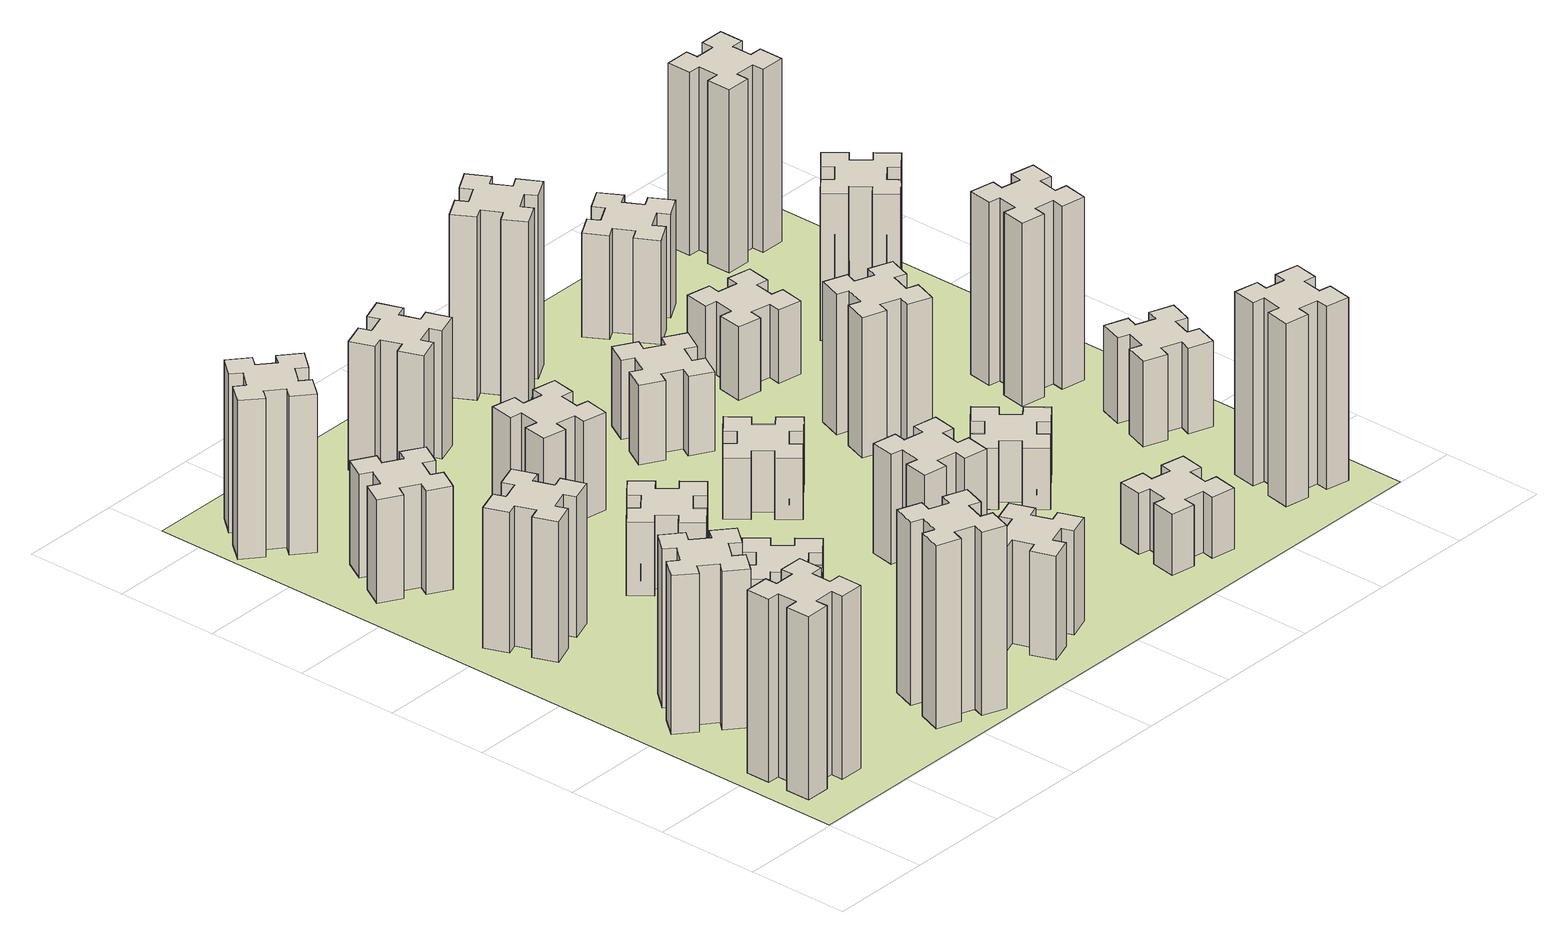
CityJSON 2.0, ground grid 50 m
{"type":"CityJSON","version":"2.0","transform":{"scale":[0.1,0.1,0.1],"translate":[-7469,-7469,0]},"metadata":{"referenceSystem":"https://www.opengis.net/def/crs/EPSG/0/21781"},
"CityObjects":{
"building1":{"type":"Building","attributes":{"class":"1000","function":"1000","usage":"1000","yearOfConstruction":2016,"roofType":"1000","measuredHeight":90,"storeysAboveGround":30,"storeysBelowGround":0},"geometry":[{"type":"Solid","lod":"1","boundaries":[[[[0,1,2,3,4,5,6,7,8,9,10,11,12,13,14,15,16,17,18,19]],[[17,16,20,21]],[[16,15,22,20]],[[15,14,23,22]],[[14,13,24,23]],[[13,12,25,24]],[[12,11,26,25]],[[11,10,27,26]],[[10,9,28,27]],[[9,8,29,28]],[[8,7,30,29]],[[7,6,31,30]],[[6,5,32,31]],[[5,4,33,32]],[[4,3,34,33]],[[3,2,35,34]],[[2,1,36,35]],[[1,0,37,36]],[[0,19,38,37]],[[19,18,39,38]],[[18,17,21,39]],[[24,25,26,27,28,29,30,31,32,33,34,35,36,37,38,39,21,20,22,23]]]]}]},
"building2":{"type":"Building","attributes":{"class":"1000","function":"1000","usage":"1000","yearOfConstruction":2016,"roofType":"1000","measuredHeight":78,"storeysAboveGround":30,"storeysBelowGround":0},"geometry":[{"type":"Solid","lod":"1","boundaries":[[[[40,41,42,43,44,45,46,47,48,49,50,51,52,53,54,55,56,57,58,59]],[[57,56,60,61]],[[56,55,62,60]],[[55,54,63,62]],[[54,53,64,63]],[[53,52,65,64]],[[52,51,66,65]],[[51,50,67,66]],[[50,49,68,67]],[[49,48,69,68]],[[48,47,70,69]],[[47,46,71,70]],[[46,45,72,71]],[[45,44,73,72]],[[44,43,74,73]],[[43,42,75,74]],[[42,41,76,75]],[[41,40,77,76]],[[40,59,78,77]],[[59,58,79,78]],[[58,57,61,79]],[[64,65,66,67,68,69,70,71,72,73,74,75,76,77,78,79,61,60,62,63]]]]}]},
"building3":{"type":"Building","attributes":{"class":"1000","function":"1000","usage":"1000","yearOfConstruction":2016,"roofType":"1000","measuredHeight":69,"storeysAboveGround":30,"storeysBelowGround":0},"geometry":[{"type":"Solid","lod":"1","boundaries":[[[[80,81,82,83,84,85,86,87,88,89,90,91,92,93,94,95,96,97,98,99]],[[97,96,100,101]],[[96,95,102,100]],[[95,94,103,102]],[[94,93,104,103]],[[93,92,105,104]],[[92,91,106,105]],[[91,90,107,106]],[[90,89,108,107]],[[89,88,109,108]],[[88,87,110,109]],[[87,86,111,110]],[[86,85,112,111]],[[85,84,113,112]],[[84,83,114,113]],[[83,82,115,114]],[[82,81,116,115]],[[81,80,117,116]],[[80,99,118,117]],[[99,98,119,118]],[[98,97,101,119]],[[104,105,106,107,108,109,110,111,112,113,114,115,116,117,118,119,101,100,102,103]]]]}]},
"building4":{"type":"Building","attributes":{"class":"1000","function":"1000","usage":"1000","yearOfConstruction":2016,"roofType":"1000","measuredHeight":51,"storeysAboveGround":30,"storeysBelowGround":0},"geometry":[{"type":"Solid","lod":"1","boundaries":[[[[120,121,122,123,124,125,126,127,128,129,130,131,132,133,134,135,136,137,138,139]],[[137,136,140,141]],[[136,135,142,140]],[[135,134,143,142]],[[134,133,144,143]],[[133,132,145,144]],[[132,131,146,145]],[[131,130,147,146]],[[130,129,148,147]],[[129,128,149,148]],[[128,127,150,149]],[[127,126,151,150]],[[126,125,152,151]],[[125,124,153,152]],[[124,123,154,153]],[[123,122,155,154]],[[122,121,156,155]],[[121,120,157,156]],[[120,139,158,157]],[[139,138,159,158]],[[138,137,141,159]],[[144,145,146,147,148,149,150,151,152,153,154,155,156,157,158,159,141,140,142,143]]]]}]},
"building5":{"type":"Building","attributes":{"class":"1000","function":"1000","usage":"1000","yearOfConstruction":2016,"roofType":"1000","measuredHeight":90,"storeysAboveGround":30,"storeysBelowGround":0},"geometry":[{"type":"Solid","lod":"1","boundaries":[[[[160,161,162,163,164,165,166,167,168,169,170,171,172,173,174,175,176,177,178,179]],[[177,176,180,181]],[[176,175,182,180]],[[175,174,183,182]],[[174,173,184,183]],[[173,172,185,184]],[[172,171,186,185]],[[171,170,187,186]],[[170,169,188,187]],[[169,168,189,188]],[[168,167,190,189]],[[167,166,191,190]],[[166,165,192,191]],[[165,164,193,192]],[[164,163,194,193]],[[163,162,195,194]],[[162,161,196,195]],[[161,160,197,196]],[[160,179,198,197]],[[179,178,199,198]],[[178,177,181,199]],[[184,185,186,187,188,189,190,191,192,193,194,195,196,197,198,199,181,180,182,183]]]]}]},
"building6":{"type":"Building","attributes":{"class":"1000","function":"1000","usage":"1000","yearOfConstruction":2016,"roofType":"1000","measuredHeight":78,"storeysAboveGround":30,"storeysBelowGround":0},"geometry":[{"type":"Solid","lod":"1","boundaries":[[[[200,201,202,203,204,205,206,207,208,209,210,211,212,213,214,215,216,217,218,219]],[[217,216,220,221]],[[216,215,222,220]],[[215,214,223,222]],[[214,213,224,223]],[[213,212,225,224]],[[212,211,226,225]],[[211,210,227,226]],[[210,209,228,227]],[[209,208,229,228]],[[208,207,230,229]],[[207,206,231,230]],[[206,205,232,231]],[[205,204,233,232]],[[204,203,234,233]],[[203,202,235,234]],[[202,201,236,235]],[[201,200,237,236]],[[200,219,238,237]],[[219,218,239,238]],[[218,217,221,239]],[[224,225,226,227,228,229,230,231,232,233,234,235,236,237,238,239,221,220,222,223]]]]}]},
"building7":{"type":"Building","attributes":{"class":"1000","function":"1000","usage":"1000","yearOfConstruction":2016,"roofType":"1000","measuredHeight":33,"storeysAboveGround":30,"storeysBelowGround":0},"geometry":[{"type":"Solid","lod":"1","boundaries":[[[[240,241,242,243,244,245,246,247,248,249,250,251,252,253,254,255,256,257,258,259]],[[257,256,260,261]],[[256,255,262,260]],[[255,254,263,262]],[[254,253,264,263]],[[253,252,265,264]],[[252,251,266,265]],[[251,250,267,266]],[[250,249,268,267]],[[249,248,269,268]],[[248,247,270,269]],[[247,246,271,270]],[[246,245,272,271]],[[245,244,273,272]],[[244,243,274,273]],[[243,242,275,274]],[[242,241,276,275]],[[241,240,277,276]],[[240,259,278,277]],[[259,258,279,278]],[[258,257,261,279]],[[264,265,266,267,268,269,270,271,272,273,274,275,276,277,278,279,261,260,262,263]]]]}]},
"building8":{"type":"Building","attributes":{"class":"1000","function":"1000","usage":"1000","yearOfConstruction":2016,"roofType":"1000","measuredHeight":36,"storeysAboveGround":30,"storeysBelowGround":0},"geometry":[{"type":"Solid","lod":"1","boundaries":[[[[280,281,282,283,284,285,286,287,288,289,290,291,292,293,294,295,296,297,298,299]],[[297,296,300,301]],[[296,295,302,300]],[[295,294,303,302]],[[294,293,304,303]],[[293,292,305,304]],[[292,291,306,305]],[[291,290,307,306]],[[290,289,308,307]],[[289,288,309,308]],[[288,287,310,309]],[[287,286,311,310]],[[286,285,312,311]],[[285,284,313,312]],[[284,283,314,313]],[[283,282,315,314]],[[282,281,316,315]],[[281,280,317,316]],[[280,299,318,317]],[[299,298,319,318]],[[298,297,301,319]],[[304,305,306,307,308,309,310,311,312,313,314,315,316,317,318,319,301,300,302,303]]]]}]},
"building9":{"type":"Building","attributes":{"class":"1000","function":"1000","usage":"1000","yearOfConstruction":2016,"roofType":"1000","measuredHeight":51,"storeysAboveGround":30,"storeysBelowGround":0},"geometry":[{"type":"Solid","lod":"1","boundaries":[[[[320,321,322,323,324,325,326,327,328,329,330,331,332,333,334,335,336,337,338,339]],[[337,336,340,341]],[[336,335,342,340]],[[335,334,343,342]],[[334,333,344,343]],[[333,332,345,344]],[[332,331,346,345]],[[331,330,347,346]],[[330,329,348,347]],[[329,328,349,348]],[[328,327,350,349]],[[327,326,351,350]],[[326,325,352,351]],[[325,324,353,352]],[[324,323,354,353]],[[323,322,355,354]],[[322,321,356,355]],[[321,320,357,356]],[[320,339,358,357]],[[339,338,359,358]],[[338,337,341,359]],[[344,345,346,347,348,349,350,351,352,353,354,355,356,357,358,359,341,340,342,343]]]]}]},
"building10":{"type":"Building","attributes":{"class":"1000","function":"1000","usage":"1000","yearOfConstruction":2016,"roofType":"1000","measuredHeight":48,"storeysAboveGround":30,"storeysBelowGround":0},"geometry":[{"type":"Solid","lod":"1","boundaries":[[[[360,361,362,363,364,365,366,367,368,369,370,371,372,373,374,375,376,377,378,379]],[[377,376,380,381]],[[376,375,382,380]],[[375,374,383,382]],[[374,373,384,383]],[[373,372,385,384]],[[372,371,386,385]],[[371,370,387,386]],[[370,369,388,387]],[[369,368,389,388]],[[368,367,390,389]],[[367,366,391,390]],[[366,365,392,391]],[[365,364,393,392]],[[364,363,394,393]],[[363,362,395,394]],[[362,361,396,395]],[[361,360,397,396]],[[360,379,398,397]],[[379,378,399,398]],[[378,377,381,399]],[[384,385,386,387,388,389,390,391,392,393,394,395,396,397,398,399,381,380,382,383]]]]}]},
"building11":{"type":"Building","attributes":{"class":"1000","function":"1000","usage":"1000","yearOfConstruction":2016,"roofType":"1000","measuredHeight":63,"storeysAboveGround":30,"storeysBelowGround":0},"geometry":[{"type":"Solid","lod":"1","boundaries":[[[[400,401,402,403,404,405,406,407,408,409,410,411,412,413,414,415,416,417,418,419]],[[417,416,420,421]],[[416,415,422,420]],[[415,414,423,422]],[[414,413,424,423]],[[413,412,425,424]],[[412,411,426,425]],[[411,410,427,426]],[[410,409,428,427]],[[409,408,429,428]],[[408,407,430,429]],[[407,406,431,430]],[[406,405,432,431]],[[405,404,433,432]],[[404,403,434,433]],[[403,402,435,434]],[[402,401,436,435]],[[401,400,437,436]],[[400,419,438,437]],[[419,418,439,438]],[[418,417,421,439]],[[424,425,426,427,428,429,430,431,432,433,434,435,436,437,438,439,421,420,422,423]]]]}]},
"building12":{"type":"Building","attributes":{"class":"1000","function":"1000","usage":"1000","yearOfConstruction":2016,"roofType":"1000","measuredHeight":54,"storeysAboveGround":30,"storeysBelowGround":0},"geometry":[{"type":"Solid","lod":"1","boundaries":[[[[440,441,442,443,444,445,446,447,448,449,450,451,452,453,454,455,456,457,458,459]],[[457,456,460,461]],[[456,455,462,460]],[[455,454,463,462]],[[454,453,464,463]],[[453,452,465,464]],[[452,451,466,465]],[[451,450,467,466]],[[450,449,468,467]],[[449,448,469,468]],[[448,447,470,469]],[[447,446,471,470]],[[446,445,472,471]],[[445,444,473,472]],[[444,443,474,473]],[[443,442,475,474]],[[442,441,476,475]],[[441,440,477,476]],[[440,459,478,477]],[[459,458,479,478]],[[458,457,461,479]],[[464,465,466,467,468,469,470,471,472,473,474,475,476,477,478,479,461,460,462,463]]]]}]},
"building13":{"type":"Building","attributes":{"class":"1000","function":"1000","usage":"1000","yearOfConstruction":2016,"roofType":"1000","measuredHeight":30,"storeysAboveGround":30,"storeysBelowGround":0},"geometry":[{"type":"Solid","lod":"1","boundaries":[[[[480,481,482,483,484,485,486,487,488,489,490,491,492,493,494,495,496,497,498,499]],[[497,496,500,501]],[[496,495,502,500]],[[495,494,503,502]],[[494,493,504,503]],[[493,492,505,504]],[[492,491,506,505]],[[491,490,507,506]],[[490,489,508,507]],[[489,488,509,508]],[[488,487,510,509]],[[487,486,511,510]],[[486,485,512,511]],[[485,484,513,512]],[[484,483,514,513]],[[483,482,515,514]],[[482,481,516,515]],[[481,480,517,516]],[[480,499,518,517]],[[499,498,519,518]],[[498,497,501,519]],[[504,505,506,507,508,509,510,511,512,513,514,515,516,517,518,519,501,500,502,503]]]]}]},
"building14":{"type":"Building","attributes":{"class":"1000","function":"1000","usage":"1000","yearOfConstruction":2016,"roofType":"1000","measuredHeight":39,"storeysAboveGround":30,"storeysBelowGround":0},"geometry":[{"type":"Solid","lod":"1","boundaries":[[[[520,521,522,523,524,525,526,527,528,529,530,531,532,533,534,535,536,537,538,539]],[[537,536,540,541]],[[536,535,542,540]],[[535,534,543,542]],[[534,533,544,543]],[[533,532,545,544]],[[532,531,546,545]],[[531,530,547,546]],[[530,529,548,547]],[[529,528,549,548]],[[528,527,550,549]],[[527,526,551,550]],[[526,525,552,551]],[[525,524,553,552]],[[524,523,554,553]],[[523,522,555,554]],[[522,521,556,555]],[[521,520,557,556]],[[520,539,558,557]],[[539,538,559,558]],[[538,537,541,559]],[[544,545,546,547,548,549,550,551,552,553,554,555,556,557,558,559,541,540,542,543]]]]}]},
"building15":{"type":"Building","attributes":{"class":"1000","function":"1000","usage":"1000","yearOfConstruction":2016,"roofType":"1000","measuredHeight":30,"storeysAboveGround":30,"storeysBelowGround":0},"geometry":[{"type":"Solid","lod":"1","boundaries":[[[[560,561,562,563,564,565,566,567,568,569,570,571,572,573,574,575,576,577,578,579]],[[577,576,580,581]],[[576,575,582,580]],[[575,574,583,582]],[[574,573,584,583]],[[573,572,585,584]],[[572,571,586,585]],[[571,570,587,586]],[[570,569,588,587]],[[569,568,589,588]],[[568,567,590,589]],[[567,566,591,590]],[[566,565,592,591]],[[565,564,593,592]],[[564,563,594,593]],[[563,562,595,594]],[[562,561,596,595]],[[561,560,597,596]],[[560,579,598,597]],[[579,578,599,598]],[[578,577,581,599]],[[584,585,586,587,588,589,590,591,592,593,594,595,596,597,598,599,581,580,582,583]]]]}]},
"building16":{"type":"Building","attributes":{"class":"1000","function":"1000","usage":"1000","yearOfConstruction":2016,"roofType":"1000","measuredHeight":90,"storeysAboveGround":30,"storeysBelowGround":0},"geometry":[{"type":"Solid","lod":"1","boundaries":[[[[600,601,602,603,604,605,606,607,608,609,610,611,612,613,614,615,616,617,618,619]],[[617,616,620,621]],[[616,615,622,620]],[[615,614,623,622]],[[614,613,624,623]],[[613,612,625,624]],[[612,611,626,625]],[[611,610,627,626]],[[610,609,628,627]],[[609,608,629,628]],[[608,607,630,629]],[[607,606,631,630]],[[606,605,632,631]],[[605,604,633,632]],[[604,603,634,633]],[[603,602,635,634]],[[602,601,636,635]],[[601,600,637,636]],[[600,619,638,637]],[[619,618,639,638]],[[618,617,621,639]],[[624,625,626,627,628,629,630,631,632,633,634,635,636,637,638,639,621,620,622,623]]]]}]},
"building17":{"type":"Building","attributes":{"class":"1000","function":"1000","usage":"1000","yearOfConstruction":2016,"roofType":"1000","measuredHeight":30,"storeysAboveGround":30,"storeysBelowGround":0},"geometry":[{"type":"Solid","lod":"1","boundaries":[[[[640,641,642,643,644,645,646,647,648,649,650,651,652,653,654,655,656,657,658,659]],[[657,656,660,661]],[[656,655,662,660]],[[655,654,663,662]],[[654,653,664,663]],[[653,652,665,664]],[[652,651,666,665]],[[651,650,667,666]],[[650,649,668,667]],[[649,648,669,668]],[[648,647,670,669]],[[647,646,671,670]],[[646,645,672,671]],[[645,644,673,672]],[[644,643,674,673]],[[643,642,675,674]],[[642,641,676,675]],[[641,640,677,676]],[[640,659,678,677]],[[659,658,679,678]],[[658,657,661,679]],[[664,665,666,667,668,669,670,671,672,673,674,675,676,677,678,679,661,660,662,663]]]]}]},
"building18":{"type":"Building","attributes":{"class":"1000","function":"1000","usage":"1000","yearOfConstruction":2016,"roofType":"1000","measuredHeight":69,"storeysAboveGround":30,"storeysBelowGround":0},"geometry":[{"type":"Solid","lod":"1","boundaries":[[[[680,681,682,683,684,685,686,687,688,689,690,691,692,693,694,695,696,697,698,699]],[[697,696,700,701]],[[696,695,702,700]],[[695,694,703,702]],[[694,693,704,703]],[[693,692,705,704]],[[692,691,706,705]],[[691,690,707,706]],[[690,689,708,707]],[[689,688,709,708]],[[688,687,710,709]],[[687,686,711,710]],[[686,685,712,711]],[[685,684,713,712]],[[684,683,714,713]],[[683,682,715,714]],[[682,681,716,715]],[[681,680,717,716]],[[680,699,718,717]],[[699,698,719,718]],[[698,697,701,719]],[[704,705,706,707,708,709,710,711,712,713,714,715,716,717,718,719,701,700,702,703]]]]}]},
"building19":{"type":"Building","attributes":{"class":"1000","function":"1000","usage":"1000","yearOfConstruction":2016,"roofType":"1000","measuredHeight":36,"storeysAboveGround":30,"storeysBelowGround":0},"geometry":[{"type":"Solid","lod":"1","boundaries":[[[[720,721,722,723,724,725,726,727,728,729,730,731,732,733,734,735,736,737,738,739]],[[737,736,740,741]],[[736,735,742,740]],[[735,734,743,742]],[[734,733,744,743]],[[733,732,745,744]],[[732,731,746,745]],[[731,730,747,746]],[[730,729,748,747]],[[729,728,749,748]],[[728,727,750,749]],[[727,726,751,750]],[[726,725,752,751]],[[725,724,753,752]],[[724,723,754,753]],[[723,722,755,754]],[[722,721,756,755]],[[721,720,757,756]],[[720,739,758,757]],[[739,738,759,758]],[[738,737,741,759]],[[744,745,746,747,748,749,750,751,752,753,754,755,756,757,758,759,741,740,742,743]]]]}]},
"building20":{"type":"Building","attributes":{"class":"1000","function":"1000","usage":"1000","yearOfConstruction":2016,"roofType":"1000","measuredHeight":90,"storeysAboveGround":30,"storeysBelowGround":0},"geometry":[{"type":"Solid","lod":"1","boundaries":[[[[760,761,762,763,764,765,766,767,768,769,770,771,772,773,774,775,776,777,778,779]],[[777,776,780,781]],[[776,775,782,780]],[[775,774,783,782]],[[774,773,784,783]],[[773,772,785,784]],[[772,771,786,785]],[[771,770,787,786]],[[770,769,788,787]],[[769,768,789,788]],[[768,767,790,789]],[[767,766,791,790]],[[766,765,792,791]],[[765,764,793,792]],[[764,763,794,793]],[[763,762,795,794]],[[762,761,796,795]],[[761,760,797,796]],[[760,779,798,797]],[[779,778,799,798]],[[778,777,781,799]],[[784,785,786,787,788,789,790,791,792,793,794,795,796,797,798,799,781,780,782,783]]]]}]},
"building21":{"type":"Building","attributes":{"class":"1000","function":"1000","usage":"1000","yearOfConstruction":2016,"roofType":"1000","measuredHeight":51,"storeysAboveGround":30,"storeysBelowGround":0},"geometry":[{"type":"Solid","lod":"1","boundaries":[[[[800,801,802,803,804,805,806,807,808,809,810,811,812,813,814,815,816,817,818,819]],[[817,816,820,821]],[[816,815,822,820]],[[815,814,823,822]],[[814,813,824,823]],[[813,812,825,824]],[[812,811,826,825]],[[811,810,827,826]],[[810,809,828,827]],[[809,808,829,828]],[[808,807,830,829]],[[807,806,831,830]],[[806,805,832,831]],[[805,804,833,832]],[[804,803,834,833]],[[803,802,835,834]],[[802,801,836,835]],[[801,800,837,836]],[[800,819,838,837]],[[819,818,839,838]],[[818,817,821,839]],[[824,825,826,827,828,829,830,831,832,833,834,835,836,837,838,839,821,820,822,823]]]]}]},
"building22":{"type":"Building","attributes":{"class":"1000","function":"1000","usage":"1000","yearOfConstruction":2016,"roofType":"1000","measuredHeight":42,"storeysAboveGround":30,"storeysBelowGround":0},"geometry":[{"type":"Solid","lod":"1","boundaries":[[[[840,841,842,843,844,845,846,847,848,849,850,851,852,853,854,855,856,857,858,859]],[[857,856,860,861]],[[856,855,862,860]],[[855,854,863,862]],[[854,853,864,863]],[[853,852,865,864]],[[852,851,866,865]],[[851,850,867,866]],[[850,849,868,867]],[[849,848,869,868]],[[848,847,870,869]],[[847,846,871,870]],[[846,845,872,871]],[[845,844,873,872]],[[844,843,874,873]],[[843,842,875,874]],[[842,841,876,875]],[[841,840,877,876]],[[840,859,878,877]],[[859,858,879,878]],[[858,857,861,879]],[[864,865,866,867,868,869,870,871,872,873,874,875,876,877,878,879,861,860,862,863]]]]}]},
"building23":{"type":"Building","attributes":{"class":"1000","function":"1000","usage":"1000","yearOfConstruction":2016,"roofType":"1000","measuredHeight":90,"storeysAboveGround":30,"storeysBelowGround":0},"geometry":[{"type":"Solid","lod":"1","boundaries":[[[[880,881,882,883,884,885,886,887,888,889,890,891,892,893,894,895,896,897,898,899]],[[897,896,900,901]],[[896,895,902,900]],[[895,894,903,902]],[[894,893,904,903]],[[893,892,905,904]],[[892,891,906,905]],[[891,890,907,906]],[[890,889,908,907]],[[889,888,909,908]],[[888,887,910,909]],[[887,886,911,910]],[[886,885,912,911]],[[885,884,913,912]],[[884,883,914,913]],[[883,882,915,914]],[[882,881,916,915]],[[881,880,917,916]],[[880,899,918,917]],[[899,898,919,918]],[[898,897,901,919]],[[904,905,906,907,908,909,910,911,912,913,914,915,916,917,918,919,901,900,902,903]]]]}]},
"building24":{"type":"Building","attributes":{"class":"1000","function":"1000","usage":"1000","yearOfConstruction":2016,"roofType":"1000","measuredHeight":72,"storeysAboveGround":30,"storeysBelowGround":0},"geometry":[{"type":"Solid","lod":"1","boundaries":[[[[920,921,922,923,924,925,926,927,928,929,930,931,932,933,934,935,936,937,938,939]],[[937,936,940,941]],[[936,935,942,940]],[[935,934,943,942]],[[934,933,944,943]],[[933,932,945,944]],[[932,931,946,945]],[[931,930,947,946]],[[930,929,948,947]],[[929,928,949,948]],[[928,927,950,949]],[[927,926,951,950]],[[926,925,952,951]],[[925,924,953,952]],[[924,923,954,953]],[[923,922,955,954]],[[922,921,956,955]],[[921,920,957,956]],[[920,939,958,957]],[[939,938,959,958]],[[938,937,941,959]],[[944,945,946,947,948,949,950,951,952,953,954,955,956,957,958,959,941,940,942,943]]]]}]},
"building25":{"type":"Building","attributes":{"class":"1000","function":"1000","usage":"1000","yearOfConstruction":2016,"roofType":"1000","measuredHeight":90,"storeysAboveGround":30,"storeysBelowGround":0},"geometry":[{"type":"Solid","lod":"1","boundaries":[[[[960,961,962,963,964,965,966,967,968,969,970,971,972,973,974,975,976,977,978,979]],[[977,976,980,981]],[[976,975,982,980]],[[975,974,983,982]],[[974,973,984,983]],[[973,972,985,984]],[[972,971,986,985]],[[971,970,987,986]],[[970,969,988,987]],[[969,968,989,988]],[[968,967,990,989]],[[967,966,991,990]],[[966,965,992,991]],[[965,964,993,992]],[[964,963,994,993]],[[963,962,995,994]],[[962,961,996,995]],[[961,960,997,996]],[[960,979,998,997]],[[979,978,999,998]],[[978,977,981,999]],[[984,985,986,987,988,989,990,991,992,993,994,995,996,997,998,999,981,980,982,983]]]]}]},
"landuse1":{"type":"LandUse","attributes":{"name":"plot1","function":"1010"},"geometry":[{"type":"MultiSurface","lod":"1","boundaries":[[[1000,1001,1002,1003]]]}]}
},
"vertices":[
[165,425,0],[165,325,0],[105,325,0],[105,205,0],[225,205,0],[225,265,0],[325,265,0],[325,205,0],[445,205,0],[445,325,0],[385,325,0],[385,425,0],[445,425,0],[445,545,0],[325,545,0],[325,485,0],[225,485,0],[225,545,0],[105,545,0],[105,425,0],[225,485,900],[225,545,900],[325,485,900],[325,545,900],[445,545,900],[445,425,900],[385,425,900],[385,325,900],[445,325,900],[445,205,900],[325,205,900],[325,265,900],[225,265,900],[225,205,900],[105,205,900],[105,325,900],[165,325,900],[165,425,900],[105,425,900],[105,545,900],
[484,1067,0],[408,1132,0],[446,1178,0],[354,1255,0],[277,1163,0],[323,1124,0],[259,1048,0],[213,1086,0],[136,994,0],[228,917,0],[266,963,0],[343,899,0],[304,853,0],[396,776,0],[473,868,0],[427,906,0],[492,983,0],[538,944,0],[615,1036,0],[523,1113,0],[492,983,780],[538,944,780],[427,906,780],[473,868,780],[396,776,780],[304,853,780],[343,899,780],[266,963,780],[228,917,780],[136,994,780],[213,1086,780],[259,1048,780],[323,1124,780],[277,1163,780],[354,1255,780],[446,1178,780],[408,1132,780],[484,1067,780],[523,1113,780],[615,1036,780],
[366,1835,0],[460,1869,0],[480,1813,0],[593,1854,0],[552,1967,0],[496,1946,0],[462,2040,0],[518,2060,0],[477,2173,0],[364,2132,0],[385,2076,0],[291,2042,0],[270,2098,0],[157,2057,0],[199,1944,0],[255,1965,0],[289,1871,0],[233,1850,0],[274,1737,0],[387,1779,0],[289,1871,690],[233,1850,690],[255,1965,690],[199,1944,690],[157,2057,690],[270,2098,690],[291,2042,690],[385,2076,690],[364,2132,690],[477,2173,690],[518,2060,690],[462,2040,690],[496,1946,690],[552,1967,690],[593,1854,690],[480,1813,690],[460,1869,690],[366,1835,690],[387,1779,690],[274,1737,690],
[446,2597,0],[496,2684,0],[548,2654,0],[608,2758,0],[504,2818,0],[474,2766,0],[387,2816,0],[417,2868,0],[313,2928,0],[253,2824,0],[305,2794,0],[255,2707,0],[203,2737,0],[143,2633,0],[247,2573,0],[277,2625,0],[364,2575,0],[334,2523,0],[438,2463,0],[498,2567,0],[364,2575,510],[334,2523,510],[277,2625,510],[247,2573,510],[143,2633,510],[203,2737,510],[255,2707,510],[305,2794,510],[253,2824,510],[313,2928,510],[417,2868,510],[387,2816,510],[474,2766,510],[504,2818,510],[608,2758,510],[548,2654,510],[496,2684,510],[446,2597,510],[498,2567,510],[438,2463,510],
[1029,360,0],[995,266,0],[939,287,0],[897,174,0],[1010,133,0],[1031,189,0],[1125,155,0],[1104,99,0],[1217,57,0],[1258,170,0],[1202,191,0],[1236,285,0],[1292,264,0],[1333,377,0],[1220,418,0],[1200,362,0],[1106,396,0],[1127,452,0],[1014,493,0],[973,380,0],[1106,396,900],[1127,452,900],[1200,362,900],[1220,418,900],[1333,377,900],[1292,264,900],[1236,285,900],[1202,191,900],[1258,170,900],[1217,57,900],[1104,99,900],[1125,155,900],[1031,189,900],[1010,133,900],[897,174,900],[939,287,900],[995,266,900],[1029,360,900],[973,380,900],[1014,493,900],
[384,3387,0],[308,3452,0],[346,3498,0],[254,3575,0],[177,3483,0],[223,3444,0],[159,3368,0],[113,3406,0],[36,3314,0],[128,3237,0],[166,3283,0],[243,3219,0],[204,3173,0],[296,3096,0],[373,3188,0],[327,3226,0],[392,3303,0],[438,3264,0],[515,3356,0],[423,3433,0],[392,3303,780],[438,3264,780],[327,3226,780],[373,3188,780],[296,3096,780],[204,3173,780],[243,3219,780],[166,3283,780],[128,3237,780],[36,3314,780],[113,3406,780],[159,3368,780],[223,3444,780],[177,3483,780],[254,3575,780],[346,3498,780],[308,3452,780],[384,3387,780],[423,3433,780],[515,3356,780],
[1083,1332,0],[1006,1267,0],[968,1313,0],[876,1236,0],[953,1144,0],[999,1183,0],[1063,1106,0],[1017,1068,0],[1094,976,0],[1186,1053,0],[1148,1099,0],[1224,1163,0],[1263,1117,0],[1355,1194,0],[1278,1286,0],[1232,1248,0],[1167,1324,0],[1213,1363,0],[1136,1455,0],[1044,1378,0],[1167,1324,330],[1213,1363,330],[1232,1248,330],[1278,1286,330],[1355,1194,330],[1263,1117,330],[1224,1163,330],[1148,1099,330],[1186,1053,330],[1094,976,330],[1017,1068,330],[1063,1106,330],[999,1183,330],[953,1144,330],[876,1236,330],[968,1313,330],[1006,1267,330],[1083,1332,330],[1044,1378,330],[1136,1455,330],
[1083,1972,0],[1006,1907,0],[968,1953,0],[876,1876,0],[953,1784,0],[999,1823,0],[1063,1746,0],[1017,1708,0],[1094,1616,0],[1186,1693,0],[1148,1739,0],[1224,1803,0],[1263,1757,0],[1355,1834,0],[1278,1926,0],[1232,1888,0],[1167,1964,0],[1213,2003,0],[1136,2095,0],[1044,2018,0],[1167,1964,360],[1213,2003,360],[1232,1888,360],[1278,1926,360],[1355,1834,360],[1263,1757,360],[1224,1803,360],[1148,1739,360],[1186,1693,360],[1094,1616,360],[1017,1708,360],[1063,1746,360],[999,1823,360],[953,1784,360],[876,1876,360],[968,1953,360],[1006,1907,360],[1083,1972,360],[1044,2018,360],[1136,2095,360],
[1765,496,0],[1671,462,0],[1650,518,0],[1537,477,0],[1579,364,0],[1635,385,0],[1669,291,0],[1613,270,0],[1654,157,0],[1767,199,0],[1746,255,0],[1840,289,0],[1860,233,0],[1973,274,0],[1932,387,0],[1876,366,0],[1842,460,0],[1898,480,0],[1857,593,0],[1744,552,0],[1842,460,510],[1898,480,510],[1876,366,510],[1932,387,510],[1973,274,510],[1860,233,510],[1840,289,510],[1746,255,510],[1767,199,510],[1654,157,510],[1613,270,510],[1669,291,510],[1635,385,510],[1579,364,510],[1537,477,510],[1650,518,510],[1671,462,510],[1765,496,510],[1744,552,510],[1857,593,510],
[1284,2695,0],[1185,2712,0],[1196,2771,0],[1077,2792,0],[1057,2674,0],[1116,2664,0],[1098,2565,0],[1039,2576,0],[1018,2457,0],[1137,2437,0],[1147,2496,0],[1245,2478,0],[1235,2419,0],[1353,2398,0],[1374,2517,0],[1315,2527,0],[1332,2625,0],[1391,2615,0],[1412,2733,0],[1294,2754,0],[1332,2625,480],[1391,2615,480],[1315,2527,480],[1374,2517,480],[1353,2398,480],[1235,2419,480],[1245,2478,480],[1147,2496,480],[1137,2437,480],[1018,2457,480],[1039,2576,480],[1098,2565,480],[1116,2664,480],[1057,2674,480],[1077,2792,480],[1196,2771,480],[1185,2712,480],[1284,2695,480],[1294,2754,480],[1412,2733,480],
[1125,3456,0],[1031,3422,0],[1010,3478,0],[897,3437,0],[939,3324,0],[995,3345,0],[1029,3251,0],[973,3230,0],[1014,3117,0],[1127,3159,0],[1106,3215,0],[1200,3249,0],[1220,3193,0],[1333,3234,0],[1292,3347,0],[1236,3326,0],[1202,3420,0],[1258,3440,0],[1217,3553,0],[1104,3512,0],[1202,3420,630],[1258,3440,630],[1236,3326,630],[1292,3347,630],[1333,3234,630],[1220,3193,630],[1200,3249,630],[1106,3215,630],[1127,3159,630],[1014,3117,630],[973,3230,630],[1029,3251,630],[995,3345,630],[939,3324,630],[897,3437,630],[1010,3478,630],[1031,3422,630],[1125,3456,630],[1104,3512,630],[1217,3553,630],
[2055,1047,0],[2072,1145,0],[2131,1135,0],[2152,1253,0],[2034,1274,0],[2024,1215,0],[1925,1232,0],[1936,1291,0],[1817,1312,0],[1797,1194,0],[1856,1184,0],[1838,1085,0],[1779,1096,0],[1758,977,0],[1877,957,0],[1887,1016,0],[1985,998,0],[1975,939,0],[2093,918,0],[2114,1037,0],[1985,998,540],[1975,939,540],[1887,1016,540],[1877,957,540],[1758,977,540],[1779,1096,540],[1838,1085,540],[1856,1184,540],[1797,1194,540],[1817,1312,540],[1936,1291,540],[1925,1232,540],[2024,1215,540],[2034,1274,540],[2152,1253,540],[2131,1135,540],[2072,1145,540],[2055,1047,540],[2114,1037,540],[2093,918,540],
[1972,1988,0],[1907,2064,0],[1953,2103,0],[1876,2195,0],[1784,2118,0],[1823,2072,0],[1746,2007,0],[1708,2053,0],[1616,1976,0],[1693,1884,0],[1739,1923,0],[1803,1846,0],[1757,1808,0],[1834,1716,0],[1926,1793,0],[1888,1839,0],[1964,1903,0],[2003,1857,0],[2095,1934,0],[2018,2026,0],[1964,1903,300],[2003,1857,300],[1888,1839,300],[1926,1793,300],[1834,1716,300],[1757,1808,300],[1803,1846,300],[1739,1923,300],[1693,1884,300],[1616,1976,300],[1708,2053,300],[1746,2007,300],[1823,2072,300],[1784,2118,300],[1876,2195,300],[1953,2103,300],[1907,2064,300],[1972,1988,300],[2018,2026,300],[2095,1934,300],
[2026,2497,0],[2076,2584,0],[2128,2554,0],[2188,2658,0],[2084,2718,0],[2054,2666,0],[1967,2716,0],[1997,2768,0],[1893,2828,0],[1833,2724,0],[1885,2694,0],[1835,2607,0],[1783,2637,0],[1723,2533,0],[1827,2473,0],[1857,2525,0],[1944,2475,0],[1914,2423,0],[2018,2363,0],[2078,2467,0],[1944,2475,390],[1914,2423,390],[1857,2525,390],[1827,2473,390],[1723,2533,390],[1783,2637,390],[1835,2607,390],[1885,2694,390],[1833,2724,390],[1893,2828,390],[1997,2768,390],[1967,2716,390],[2054,2666,390],[2084,2718,390],[2188,2658,390],[2128,2554,390],[2076,2584,390],[2026,2497,390],[2078,2467,390],[2018,2363,390],
[2596,444,0],[2578,345,0],[2519,356,0],[2498,237,0],[2617,217,0],[2627,276,0],[2725,258,0],[2715,199,0],[2833,178,0],[2854,297,0],[2795,307,0],[2812,405,0],[2871,395,0],[2892,513,0],[2774,534,0],[2764,475,0],[2665,492,0],[2676,551,0],[2557,572,0],[2537,454,0],[2665,492,300],[2676,551,300],[2764,475,300],[2774,534,300],[2892,513,300],[2871,395,300],[2812,405,300],[2795,307,300],[2854,297,300],[2833,178,300],[2715,199,300],[2725,258,300],[2627,276,300],[2617,217,300],[2498,237,300],[2519,356,300],[2578,345,300],[2596,444,300],[2537,454,300],[2557,572,300],
[1844,3556,0],[1757,3506,0],[1727,3558,0],[1623,3498,0],[1683,3394,0],[1735,3424,0],[1785,3337,0],[1733,3307,0],[1793,3203,0],[1897,3263,0],[1867,3315,0],[1954,3365,0],[1984,3313,0],[2088,3373,0],[2028,3477,0],[1976,3447,0],[1926,3534,0],[1978,3564,0],[1918,3668,0],[1814,3608,0],[1926,3534,900],[1978,3564,900],[1976,3447,900],[2028,3477,900],[2088,3373,900],[1984,3313,900],[1954,3365,900],[1867,3315,900],[1897,3263,900],[1793,3203,900],[1733,3307,900],[1785,3337,900],[1735,3424,900],[1683,3394,900],[1623,3498,900],[1727,3558,900],[1757,3506,900],[1844,3556,900],[1814,3608,900],[1918,3668,900],
[2628,1099,0],[2704,1163,0],[2743,1117,0],[2835,1194,0],[2758,1286,0],[2712,1248,0],[2647,1324,0],[2693,1363,0],[2616,1455,0],[2524,1378,0],[2563,1332,0],[2486,1267,0],[2448,1313,0],[2356,1236,0],[2433,1144,0],[2479,1183,0],[2543,1106,0],[2497,1068,0],[2574,976,0],[2666,1053,0],[2543,1106,300],[2497,1068,300],[2479,1183,300],[2433,1144,300],[2356,1236,300],[2448,1313,300],[2486,1267,300],[2563,1332,300],[2524,1378,300],[2616,1455,300],[2693,1363,300],[2647,1324,300],[2712,1248,300],[2758,1286,300],[2835,1194,300],[2743,1117,300],[2704,1163,300],[2628,1099,300],[2666,1053,300],[2574,976,300],
[2682,1871,0],[2716,1965,0],[2772,1944,0],[2813,2057,0],[2700,2098,0],[2680,2042,0],[2586,2076,0],[2607,2132,0],[2494,2173,0],[2453,2060,0],[2509,2040,0],[2475,1946,0],[2419,1967,0],[2377,1854,0],[2490,1813,0],[2511,1869,0],[2605,1835,0],[2584,1779,0],[2697,1737,0],[2738,1850,0],[2605,1835,690],[2584,1779,690],[2511,1869,690],[2490,1813,690],[2377,1854,690],[2419,1967,690],[2475,1946,690],[2509,2040,690],[2453,2060,690],[2494,2173,690],[2607,2132,690],[2586,2076,690],[2680,2042,690],[2700,2098,690],[2813,2057,690],[2772,1944,690],[2716,1965,690],[2682,1871,690],[2738,1850,690],[2697,1737,690],
[2664,2795,0],[2565,2812,0],[2576,2871,0],[2457,2892,0],[2437,2774,0],[2496,2764,0],[2478,2665,0],[2419,2676,0],[2398,2557,0],[2517,2537,0],[2527,2596,0],[2625,2578,0],[2615,2519,0],[2733,2498,0],[2754,2617,0],[2695,2627,0],[2712,2725,0],[2771,2715,0],[2792,2833,0],[2674,2854,0],[2712,2725,360],[2771,2715,360],[2695,2627,360],[2754,2617,360],[2733,2498,360],[2615,2519,360],[2625,2578,360],[2527,2596,360],[2517,2537,360],[2398,2557,360],[2419,2676,360],[2478,2665,360],[2496,2764,360],[2437,2774,360],[2457,2892,360],[2576,2871,360],[2565,2812,360],[2664,2795,360],[2674,2854,360],[2792,2833,360],
[3504,475,0],[3405,492,0],[3416,551,0],[3297,572,0],[3277,454,0],[3336,444,0],[3318,345,0],[3259,356,0],[3238,237,0],[3357,217,0],[3367,276,0],[3465,258,0],[3455,199,0],[3573,178,0],[3594,297,0],[3535,307,0],[3552,405,0],[3611,395,0],[3632,513,0],[3514,534,0],[3552,405,900],[3611,395,900],[3535,307,900],[3594,297,900],[3573,178,900],[3455,199,900],[3465,258,900],[3367,276,900],[3357,217,900],[3238,237,900],[3259,356,900],[3318,345,900],[3336,444,900],[3277,454,900],[3297,572,900],[3416,551,900],[3405,492,900],[3504,475,900],[3514,534,900],[3632,513,900],
[2716,3347,0],[2666,3434,0],[2718,3464,0],[2658,3568,0],[2554,3508,0],[2584,3456,0],[2497,3406,0],[2467,3458,0],[2363,3398,0],[2423,3294,0],[2475,3324,0],[2525,3237,0],[2473,3207,0],[2533,3103,0],[2637,3163,0],[2607,3215,0],[2694,3265,0],[2724,3213,0],[2828,3273,0],[2768,3377,0],[2694,3265,510],[2724,3213,510],[2607,3215,510],[2637,3163,510],[2533,3103,510],[2473,3207,510],[2525,3237,510],[2475,3324,510],[2423,3294,510],[2363,3398,510],[2467,3458,510],[2497,3406,510],[2584,3456,510],[2554,3508,510],[2658,3568,510],[2718,3464,510],[2666,3434,510],[2716,3347,510],[2768,3377,510],[2828,3273,510],
[3351,1029,0],[3445,995,0],[3424,939,0],[3537,897,0],[3578,1010,0],[3522,1031,0],[3556,1125,0],[3612,1104,0],[3653,1217,0],[3540,1258,0],[3520,1202,0],[3426,1236,0],[3447,1292,0],[3334,1333,0],[3293,1220,0],[3349,1200,0],[3315,1106,0],[3259,1127,0],[3217,1014,0],[3330,973,0],[3315,1106,420],[3259,1127,420],[3349,1200,420],[3293,1220,420],[3334,1333,420],[3447,1292,420],[3426,1236,420],[3520,1202,420],[3540,1258,420],[3653,1217,420],[3612,1104,420],[3556,1125,420],[3522,1031,420],[3578,1010,420],[3537,897,420],[3424,939,420],[3445,995,420],[3351,1029,420],[3330,973,420],[3217,1014,420],
[3267,1656,0],[3365,1638,0],[3355,1579,0],[3473,1558,0],[3494,1677,0],[3435,1687,0],[3452,1785,0],[3511,1775,0],[3532,1893,0],[3414,1914,0],[3404,1855,0],[3305,1872,0],[3316,1931,0],[3197,1952,0],[3177,1834,0],[3236,1824,0],[3218,1725,0],[3159,1736,0],[3138,1617,0],[3257,1597,0],[3218,1725,900],[3159,1736,900],[3236,1824,900],[3177,1834,900],[3197,1952,900],[3316,1931,900],[3305,1872,900],[3404,1855,900],[3414,1914,900],[3532,1893,900],[3511,1775,900],[3452,1785,900],[3435,1687,900],[3494,1677,900],[3473,1558,900],[3355,1579,900],[3365,1638,900],[3267,1656,900],[3257,1597,900],[3138,1617,900],
[3119,2563,0],[3183,2486,0],[3137,2448,0],[3214,2356,0],[3306,2433,0],[3268,2479,0],[3344,2543,0],[3383,2497,0],[3475,2574,0],[3398,2666,0],[3352,2628,0],[3287,2704,0],[3333,2743,0],[3256,2835,0],[3164,2758,0],[3203,2712,0],[3126,2647,0],[3088,2693,0],[2996,2616,0],[3073,2524,0],[3126,2647,720],[3088,2693,720],[3203,2712,720],[3164,2758,720],[3256,2835,720],[3333,2743,720],[3287,2704,720],[3352,2628,720],[3398,2666,720],[3475,2574,720],[3383,2497,720],[3344,2543,720],[3268,2479,720],[3306,2433,720],[3214,2356,720],[3137,2448,720],[3183,2486,720],[3119,2563,720],[3073,2524,720],[2996,2616,720],
[3285,3325,0],[3385,3325,0],[3385,3265,0],[3505,3265,0],[3505,3385,0],[3445,3385,0],[3445,3485,0],[3505,3485,0],[3505,3605,0],[3385,3605,0],[3385,3545,0],[3285,3545,0],[3285,3605,0],[3165,3605,0],[3165,3485,0],[3225,3485,0],[3225,3385,0],[3165,3385,0],[3165,3265,0],[3285,3265,0],[3225,3385,900],[3165,3385,900],[3225,3485,900],[3165,3485,900],[3165,3605,900],[3285,3605,900],[3285,3545,900],[3385,3545,900],[3385,3605,900],[3505,3605,900],[3505,3485,900],[3445,3485,900],[3445,3385,900],[3505,3385,900],[3505,3265,900],[3385,3265,900],[3385,3325,900],[3285,3325,900],[3285,3265,900],[3165,3265,900],
[5,3705,0],[3705,3705,0],[3705,5,0],[5,5,0]
]}
